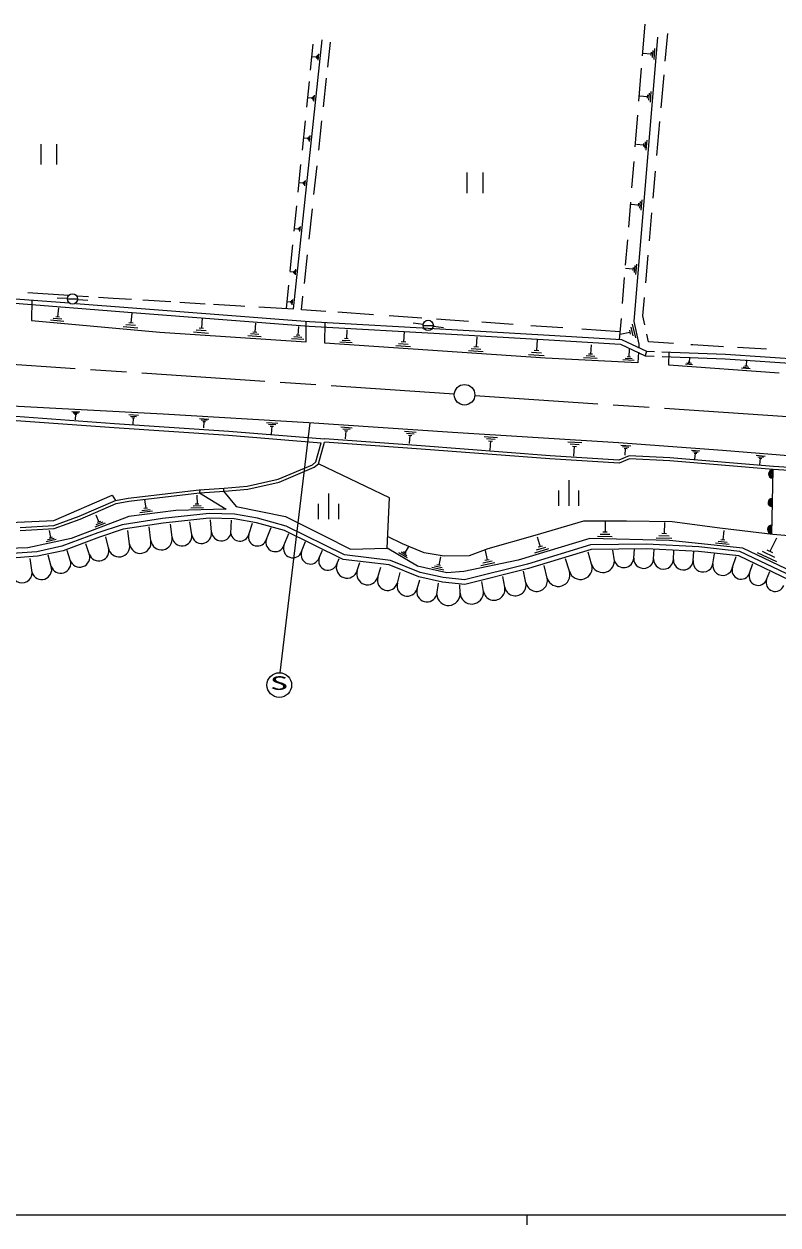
# Model space of a CAD drawing. Units: millimetres, scale not verified. Extents: x 40000 to 680000, y 20000 to 380000.
# Drawn here: x 219056 to 292462, y 204000 to 320881 of the extents above; entities that cross this region are included whole.
import ezdxf
from ezdxf.enums import TextEntityAlignment as Align

# ---------------------------------------------------------------- set-up
doc = ezdxf.new("R2010")
doc.units = ezdxf.units.MM
doc.header["$LTSCALE"] = 1000
doc.linetypes.add('CHAIN', pattern=[18.5, 12, -1.5, 3.5, -1.5])
for name, color, linetype, lineweight in [('M-BGD', 7, 'Continuous', 25), ('M-BMK', 2, 'CHAIN', 13), ('M-BMK-SRVR', 3, 'Continuous', 25), ('M-STR-STRC', 7, 'Continuous', 25), ('M-TTL-BAND', 7, 'Continuous', 25)]:
    doc.layers.add(name, color=color, linetype=linetype, lineweight=lineweight)
doc.styles.add('ＭＳ ゴシック', font='')
doc.styles.get('ＭＳ ゴシック').set_extended_font_data('MS Gothic')

msp = doc.modelspace()

# ---------------------------------------------------------------- linework, layer by layer
at = {"layer": 'M-BGD'}
for p, q in [((279503, 320881), (279251, 317778)), ((245288, 293176), (248070, 319334)), ((248622, 316691), (248885, 319127)), ((280739, 319596), (278413, 291941)), ((281485, 317276), (281721, 319958)), ((247173, 318930), (246917, 316402)), ((247720, 317965), (247660, 317365)), ((279340, 318045), (280090, 317985)), ((280100, 318145), (280070, 317825)), ((280280, 318315), (280220, 317625)), ((280450, 318485), (280360, 317425)), ((247090, 317725), (247510, 317685)), ((247520, 317775), (247500, 317595)), ((247620, 317875), (247580, 317485)), ((248205, 312820), (248507, 315622)), ((279153, 316573), (278894, 313373)), ((281087, 312736), (281368, 315940)), ((246804, 315284), (246552, 312788)), ((246670, 313725), (247090, 313685)), ((247100, 313775), (247080, 313595)), ((247200, 313865), (247160, 313485)), ((247300, 313955), (247230, 313365)), ((279000, 313885), (279740, 313825)), ((279750, 313985), (279720, 313665)), ((279920, 314155), (279870, 313475)), ((280090, 314325), (280010, 313275)), ((246416, 311443), (246128, 308601)), ((247750, 308597), (248056, 311443)), ((278782, 311998), (278532, 308915)), ((280679, 308084), (280970, 311407)), ((246280, 309805), (246680, 309765)), ((246690, 309845), (246670, 309675)), ((246790, 309935), (246750, 309565)), ((246880, 310025), (246820, 309455)), ((220735, 307204), (220735, 309204)), ((222235, 309204), (222235, 307204)), ((278700, 309175), (279370, 309125)), ((279380, 309265), (279360, 308975)), ((279540, 309425), (279490, 308795)), ((279690, 309575), (279610, 308615)), ((278418, 307508), (278210, 304942)), ((245986, 307194), (245716, 304526)), ((247286, 304297), (247586, 307084)), ((262215, 304419), (262215, 306419)), ((263715, 306419), (263715, 304419)), ((280313, 303920), (280545, 306560)), ((245850, 305455), (246230, 305415)), ((246240, 305495), (246220, 305335)), ((246330, 305585), (246290, 305235)), ((246420, 305665), (246360, 305125)), ((245582, 303195), (245331, 300716)), ((246816, 299938), (247134, 302892)), ((278097, 303557), (277900, 301122)), ((278140, 303355), (278860, 303295)), ((278870, 303445), (278840, 303145)), ((279040, 303615), (278980, 302955)), ((279210, 303785), (279120, 302755)), ((279951, 299793), (280190, 302512)), ((245420, 300985), (245770, 300955)), ((245770, 301025), (245760, 300875)), ((245860, 301105), (245830, 300785)), ((245940, 301175), (245890, 300685)), ((245198, 299397), (244937, 296821)), ((277800, 299888), (277597, 297397)), ((246351, 295623), (246653, 298424)), ((279592, 295707), (279828, 298389)), ((245410, 296925), (245370, 296575)), ((245500, 297015), (245440, 296465)), ((277630, 297105), (278340, 297045)), ((278350, 297195), (278320, 296895)), ((278520, 297365), (278460, 296705)), ((278680, 297525), (278590, 296515)), ((244920, 296795), (245300, 296755)), ((245310, 296835), (245290, 296675)), ((277501, 296206), (277295, 293669)), ((219423, 294761), (220880, 294656)), ((220880, 294656), (223443, 294489)), ((244801, 295475), (244572, 293213)), ((217336, 293765), (229599, 292818)), ((217365, 294214), (223440, 293745)), ((219824, 294024), (219794, 292017)), ((223280, 294155), (222280, 294205)), ((223277, 294125), (224277, 294125)), ((224095, 293695), (229633, 293267)), ((224196, 294440), (225322, 294366)), ((224280, 294085), (225280, 294015)), ((226310, 294301), (227745, 294208)), ((227745, 294208), (229509, 294099)), ((230630, 294030), (233342, 293864)), ((234219, 293810), (236690, 293659)), ((237516, 293608), (240173, 293445)), ((240173, 293445), (240541, 293425)), ((244650, 293875), (245010, 293845)), ((245010, 293915), (245000, 293765)), ((245100, 293995), (245070, 293665)), ((245180, 294075), (245130, 293565)), ((246076, 293078), (246217, 294383)), ((279309, 292486), (279466, 294265)), ((222730, 292145), (221900, 292225)), ((222520, 292355), (222140, 292395)), ((222410, 293275), (222330, 292375)), ((229550, 292765), (229460, 291775)), ((229599, 292818), (246821, 291484)), ((229633, 293267), (246851, 291933)), ((236390, 292295), (236320, 291275)), ((241909, 293353), (245288, 293176)), ((248425, 292915), (246076, 293078)), ((253077, 292590), (249625, 292831)), ((257780, 292262), (254615, 292482)), ((277178, 292233), (277012, 290182)), ((279502, 291602), (279309, 292486)), ((219794, 292017), (232295, 290886)), ((222940, 291935), (221650, 292045)), ((230130, 291285), (228710, 291405)), ((229900, 291525), (228980, 291605)), ((229670, 291755), (229250, 291795)), ((236790, 291015), (235830, 291085)), ((236540, 291255), (236100, 291285)), ((241580, 291765), (241520, 290875)), ((245780, 291445), (245730, 290585)), ((246510, 289961), (246535, 291957)), ((246821, 291484), (260686, 290709)), ((246851, 291933), (260712, 291158)), ((248328, 289822), (248379, 291847)), ((250490, 291105), (250440, 290255)), ((257920, 291625), (256930, 291765)), ((257911, 291551), (258911, 291551)), ((258910, 291485), (259900, 291355)), ((262332, 291944), (259219, 292161)), ((260712, 291158), (270182, 290598)), ((266692, 291640), (263618, 291854)), ((271515, 291303), (268386, 291521)), ((277071, 290915), (273359, 291174)), ((277990, 291095), (278080, 290705)), ((278130, 291375), (278330, 290525)), ((278270, 291655), (278580, 290335)), ((278413, 291941), (278929, 289718)), ((232295, 290886), (246510, 289961)), ((237030, 290775), (235560, 290875)), ((242140, 290445), (240860, 290535)), ((241930, 290655), (241100, 290715)), ((241710, 290855), (241330, 290885)), ((246310, 290175), (245090, 290255)), ((246110, 290375), (245320, 290425)), ((245910, 290575), (245540, 290595)), ((251020, 289845), (249800, 289925)), ((250820, 290045), (250030, 290095)), ((250620, 290235), (250250, 290265)), ((256220, 289925), (255790, 289955)), ((256070, 290945), (256010, 289945)), ((260686, 290709), (270155, 290149)), ((263140, 290445), (263080, 289465)), ((269030, 290165), (268960, 289095)), ((270155, 290149), (277129, 289724)), ((270182, 290598), (277241, 290168)), ((277110, 290685), (278040, 290905)), ((277241, 290168), (279652, 289049)), ((279861, 289959), (279702, 290688)), ((282297, 289782), (279861, 289959)), ((269832, 288374), (248328, 289822)), ((256690, 289465), (255260, 289555)), ((256460, 289695), (255530, 289755)), ((263750, 288985), (262340, 289085)), ((263520, 289215), (262600, 289285)), ((263290, 289445), (262860, 289475)), ((269440, 288835), (268450, 288905)), ((269190, 289075), (268730, 289115)), ((274410, 288735), (274010, 288755)), ((274260, 289665), (274210, 288745)), ((277129, 289724), (279544, 288603)), ((277970, 289235), (277930, 288475)), ((278885, 288936), (278826, 287909)), ((278929, 289718), (278912, 289415)), ((279652, 289049), (279544, 288603)), ((279652, 289049), (280447, 289018)), ((281149, 288990), (287357, 288747)), ((281845, 287689), (281877, 288962)), ((284163, 289647), (283974, 289661)), ((287159, 289475), (284163, 289647)), ((287357, 288747), (296870, 288102)), ((291330, 289235), (288517, 289397)), ((269690, 288585), (268160, 288685)), ((278826, 287909), (269832, 288374)), ((274850, 288315), (273530, 288385)), ((274630, 288525), (273770, 288575)), ((278450, 288125), (277370, 288185)), ((278270, 288295), (277570, 288335)), ((278090, 288465), (277770, 288485)), ((279544, 288603), (280411, 288569)), ((281195, 288538), (287333, 288298)), ((292573, 286917), (281845, 287689)), ((284150, 287725), (283450, 287775)), ((284040, 287835), (283580, 287875)), ((283920, 287945), (283710, 287965)), ((283850, 288445), (283820, 287955)), ((287333, 288298), (296844, 287652)), ((289480, 287595), (289230, 287615)), ((289400, 288195), (289360, 287605)), ((289760, 287315), (288920, 287375)), ((289620, 287455), (289080, 287495)), ((212966, 283092), (227858, 282012)), ((232588, 282897), (217259, 283723)), ((223710, 283175), (224500, 283135)), ((223840, 283055), (224360, 283025)), ((223970, 282925), (224210, 282915)), ((224060, 282365), (224090, 282925)), ((229250, 282875), (230190, 282825)), ((246797, 282072), (232588, 282897)), ((212936, 282693), (227830, 281613)), ((227858, 282012), (238992, 281260)), ((229410, 282725), (230020, 282695)), ((229560, 282575), (229850, 282555)), ((229670, 281905), (229710, 282565)), ((236150, 282485), (237050, 282435)), ((236300, 282345), (236890, 282315)), ((236450, 282205), (236720, 282185)), ((236550, 281565), (236590, 282195)), ((242660, 282115), (243770, 282045)), ((242850, 281935), (243570, 281895)), ((243030, 281755), (243360, 281735)), ((243150, 280965), (243200, 281745)), ((260770, 281128), (246797, 282072)), ((227830, 281613), (238962, 280861)), ((238962, 280861), (247973, 280122)), ((238992, 281260), (248326, 280494)), ((249890, 281665), (251010, 281585)), ((250080, 281485), (250800, 281435)), ((250260, 281305), (250590, 281275)), ((250370, 280505), (250430, 281295)), ((256110, 281245), (257250, 281165)), ((256300, 281065), (257040, 281005)), ((256480, 280875), (256820, 280845)), ((256600, 280065), (256650, 280865)), ((276925, 280126), (260770, 281128)), ((263870, 280735), (265150, 280655)), ((264080, 280535), (264920, 280475)), ((247456, 278259), (247973, 280122)), ((247722, 278092), (248305, 280195)), ((257706, 279517), (248305, 280195)), ((257728, 279816), (248326, 280494)), ((270260, 278568), (257706, 279517)), ((270281, 278867), (257728, 279816)), ((264290, 280325), (264680, 280295)), ((264430, 279415), (264490, 280315)), ((272000, 280225), (273350, 280145)), ((272230, 280015), (273100, 279955)), ((272450, 279795), (272850, 279765)), ((272590, 278835), (272650, 279785)), ((287066, 279360), (276925, 280126)), ((277160, 279905), (278120, 279835)), ((277320, 279755), (277950, 279705)), ((277480, 279595), (277770, 279565)), ((277570, 278905), (277630, 279585)), ((284030, 279395), (284850, 279335)), ((305992, 277886), (287066, 279360)), ((247154, 277995), (247456, 278259)), ((277012, 278146), (270260, 278568)), ((276960, 278450), (270281, 278867)), ((277961, 278871), (276960, 278450)), ((278014, 278568), (277012, 278146)), ((281938, 278656), (277961, 278871)), ((281917, 278357), (278014, 278568)), ((291992, 277513), (281917, 278357)), ((292014, 277812), (281938, 278656)), ((284170, 279265), (284700, 279225)), ((284300, 279125), (284550, 279105)), ((284380, 278545), (284430, 279115)), ((290340, 278905), (291220, 278835)), ((290490, 278765), (291060, 278725)), ((290630, 278625), (290890, 278605)), ((290710, 277995), (290760, 278615)), ((243808, 276588), (247154, 277995)), ((243901, 276301), (247315, 277737)), ((247315, 277737), (247722, 278092)), ((254644, 274779), (247722, 278092)), ((291849, 271221), (292008, 277512)), ((299429, 277038), (291992, 277513)), ((299451, 277337), (292014, 277812)), ((238549, 275707), (240791, 275896)), ((240791, 275896), (243808, 276588)), ((240837, 275599), (243901, 276301)), ((272083, 276483), (272083, 273983)), ((221965, 272577), (227639, 275018)), ((227639, 275018), (227951, 274516)), ((227951, 274516), (229208, 274747)), ((229208, 274747), (236119, 275547)), ((229252, 274450), (236146, 275248)), ((235880, 275025), (235910, 274165)), ((236119, 275547), (238549, 275707)), ((236184, 275551), (236146, 275248)), ((236146, 275248), (238571, 275408)), ((236146, 275248), (238738, 273654)), ((238474, 275702), (238492, 275403)), ((238492, 275403), (239697, 273921)), ((238571, 275408), (240837, 275599)), ((248703, 275184), (248703, 272684)), ((254397, 269884), (254644, 274779)), ((271083, 275483), (271083, 273983)), ((273083, 273983), (273083, 275483)), ((224418, 272974), (227951, 274516)), ((224529, 272695), (228040, 274227)), ((228040, 274227), (229252, 274450)), ((233837, 273532), (229250, 272963)), ((231330, 273615), (230530, 273515)), ((231090, 273765), (230720, 273725)), ((230800, 274595), (230910, 273745)), ((238738, 273654), (233837, 273532)), ((236530, 273805), (235290, 273775)), ((236310, 273985), (235510, 273965)), ((236090, 274165), (235720, 274155)), ((239697, 273921), (244520, 272936)), ((247703, 274184), (247703, 272684)), ((249703, 272684), (249703, 274184)), ((216952, 272346), (221965, 272577)), ((221946, 272067), (224418, 272974)), ((222008, 271770), (224529, 272695)), ((229250, 272963), (223650, 270812)), ((226060, 273125), (226340, 272415)), ((226730, 272385), (226060, 272135)), ((226490, 272465), (226180, 272355)), ((232544, 272744), (228617, 272143)), ((231560, 273455), (230340, 273305)), ((237072, 273239), (232544, 272744)), ((237090, 272789), (232602, 272298)), ((235391, 271171), (235204, 272433)), ((239549, 273169), (237072, 273239)), ((239503, 272720), (237090, 272789)), ((237306, 271418), (237216, 272629)), ((239201, 271305), (239249, 272587)), ((241678, 272340), (239503, 272720)), ((241777, 272780), (239549, 273169)), ((244411, 271579), (241678, 272340)), ((244572, 272001), (241777, 272780)), ((244520, 272936), (248270, 271054)), ((273528, 272500), (268776, 271093)), ((277710, 272500), (273528, 272500)), ((275650, 272435), (275620, 271425)), ((282158, 272424), (277710, 272500)), ((281400, 272355), (281370, 271285)), ((286796, 271815), (282158, 272424)), ((218682, 271878), (221946, 272067)), ((218689, 271578), (222008, 271770)), ((221490, 271575), (221640, 270895)), ((226247, 271364), (222744, 270055)), ((226960, 272305), (225940, 271905)), ((228617, 272143), (226247, 271364)), ((228722, 271704), (226396, 270940)), ((232602, 272298), (228722, 271704)), ((229336, 270244), (229160, 271588)), ((231406, 270584), (231246, 271948)), ((233476, 270924), (233333, 272216)), ((240937, 271202), (241313, 272316)), ((242651, 270738), (243126, 271888)), ((244366, 270136), (244837, 271302)), ((250139, 268769), (244411, 271579)), ((250268, 269206), (244572, 272001)), ((276090, 271195), (275140, 271215)), ((275840, 271415), (275400, 271425)), ((281600, 271275), (281140, 271285)), ((291966, 271207), (286796, 271815)), ((287190, 271605), (287100, 270675)), ((298199, 270638), (291966, 271207)), ((223650, 270812), (219442, 269894)), ((222744, 270055), (220303, 269525)), ((222190, 270705), (221210, 270485)), ((221990, 270815), (221350, 270675)), ((221790, 270925), (221490, 270855)), ((226396, 270940), (222871, 269623)), ((225412, 269302), (225081, 270299)), ((227266, 269904), (227027, 270963)), ((246081, 269533), (246459, 270503)), ((248270, 271054), (250852, 269772)), ((255889, 270295), (254454, 271015)), ((258018, 269420), (255889, 270295)), ((256490, 270025), (256130, 269425)), ((268776, 271093), (264215, 269801)), ((274127, 270823), (267155, 268697)), ((274219, 270197), (268063, 268322)), ((269020, 270975), (269320, 270015)), ((269520, 270075), (269110, 269955)), ((281905, 270601), (274127, 270823)), ((279667, 270268), (274219, 270197)), ((276330, 270965), (274880, 271005)), ((284761, 269985), (279667, 270268)), ((282120, 270795), (280590, 270845)), ((281860, 271035), (280870, 271065)), ((289047, 269876), (281905, 270601)), ((287720, 270215), (286390, 270345)), ((287510, 270435), (286650, 270525)), ((287290, 270655), (286900, 270695)), ((292310, 270855), (291680, 269545)), ((219442, 269894), (213431, 269736)), ((220303, 269525), (217438, 269313)), ((220368, 269078), (217460, 268863)), ((219851, 267494), (219662, 268880)), ((222871, 269623), (220368, 269078)), ((221705, 268097), (221412, 269197)), ((223558, 268699), (223252, 269658)), ((247795, 268931), (248110, 269664)), ((249510, 268328), (249751, 268863)), ((254726, 268676), (250268, 269206)), ((250852, 269772), (254397, 269884)), ((257364, 268104), (254397, 269884)), ((256400, 268915), (255550, 269425)), ((256330, 269135), (255780, 269465)), ((256260, 269345), (256000, 269505)), ((259957, 269078), (258018, 269420)), ((259610, 269025), (259430, 268215)), ((262390, 269116), (259957, 269078)), ((264215, 269801), (262390, 269116)), ((263940, 269645), (264140, 268705)), ((274288, 269748), (268183, 267888)), ((270130, 269815), (268750, 269395)), ((269830, 269945), (268930, 269675)), ((274318, 268298), (273978, 269465)), ((279657, 269818), (274288, 269748)), ((276533, 268625), (276373, 269689)), ((278413, 268904), (278484, 269758)), ((284725, 269536), (279657, 269818)), ((280346, 268830), (280398, 269737)), ((282278, 268757), (282332, 269616)), ((284210, 268684), (284283, 269533)), ((288635, 269121), (284725, 269536)), ((288759, 269560), (284761, 269985)), ((286125, 268354), (286265, 269319)), ((288041, 268025), (288384, 269047)), ((294462, 266349), (288635, 269121)), ((294561, 266801), (288759, 269560)), ((294608, 267223), (289047, 269876)), ((292350, 268525), (290470, 269415)), ((292160, 268965), (290940, 269545)), ((291960, 269405), (291400, 269675)), ((254613, 268236), (250139, 268769)), ((251503, 267680), (251763, 268468)), ((253495, 267031), (253795, 268010)), ((257493, 267077), (254613, 268236)), ((257627, 267508), (254726, 268676)), ((260232, 267461), (257364, 268104)), ((259930, 267735), (258770, 267995)), ((259770, 267955), (259020, 268125)), ((259600, 268175), (259260, 268255)), ((267155, 268697), (261864, 267609)), ((268063, 268322), (261943, 266801)), ((268183, 267888), (261975, 266345)), ((264890, 268435), (263540, 268155)), ((264620, 268595), (263740, 268405)), ((264340, 268745), (263930, 268655)), ((269993, 266938), (269705, 268180)), ((272156, 267618), (271784, 268818)), ((289699, 267427), (290022, 268375)), ((255411, 266475), (255679, 267486)), ((257326, 265919), (257584, 266792)), ((259783, 266568), (257493, 267077)), ((259855, 267013), (257627, 267508)), ((261975, 266345), (259783, 266568)), ((261943, 266801), (259855, 267013)), ((261864, 267609), (260232, 267461)), ((263783, 265641), (263631, 266636)), ((265853, 266073), (265678, 267112)), ((267923, 266506), (267699, 267615)), ((291357, 266830), (291673, 267601)), ((259242, 265363), (259400, 266479)), ((261513, 265502), (261474, 266309))]:
    msp.add_line(p, q, dxfattribs=at)
for centre in [(223777, 294125), (258411, 291551)]:
    msp.add_circle(centre, 500, dxfattribs=at)
for centre, radius, start, end in [((291941, 277076), 400, 88.54859, 268.54859), ((291941, 277076), 400, 88.54859, 268.54859), ((291941, 277076), 350, 88.54859, 268.54859), ((291941, 277076), 300, 88.54859, 268.54859), ((291941, 277076), 250, 88.54859, 268.54859), ((291941, 277076), 200, 88.54859, 268.54859), ((291941, 277076), 150, 88.54859, 268.54859), ((291941, 277076), 100, 88.54859, 268.54859), ((291941, 277076), 50, 88.54859, 268.54859), ((291891, 274308), 400, 88.54859, 268.54859), ((291891, 274308), 400, 88.54859, 268.54859), ((291891, 274308), 350, 88.54859, 268.54859), ((291891, 274308), 300, 88.54859, 268.54859), ((291891, 274308), 250, 88.54859, 268.54859), ((291891, 274308), 200, 88.54859, 268.54859), ((291891, 274308), 150, 88.54859, 268.54859), ((291891, 274308), 100, 88.54859, 268.54859), ((291891, 274308), 50, 88.54859, 268.54859), ((234433, 271047), 966, 187.35238, 7.35238), ((236349, 271294), 966, 187.35238, 7.35238), ((238264, 271541), 966, 187.35238, 345.82895), ((240079, 271433), 888, 188.30534, 344.87599), ((241794, 270970), 888, 164.87599, 344.87599), ((291834, 271708), 400, 88.54859, 268.54859), ((291834, 271708), 400, 88.54859, 268.54859), ((291834, 271708), 350, 88.54859, 268.54859), ((291834, 271708), 300, 88.54859, 268.54859), ((291834, 271708), 250, 88.54859, 268.54859), ((291834, 271708), 200, 88.54859, 268.54859), ((291834, 271708), 150, 88.54859, 268.54859), ((291834, 271708), 100, 88.54859, 268.54859), ((291834, 271708), 50, 88.54859, 268.54859), ((228301, 270074), 1049, 189.32359, 9.32359), ((230371, 270414), 1049, 189.32359, 9.32359), ((232441, 270754), 1049, 189.32359, 9.32359), ((243509, 270437), 909, 160.64101, 340.64101), ((245223, 269835), 909, 160.64101, 340.64101), ((224485, 269000), 975, 198.00416, 18.00416), ((226339, 269603), 975, 198.00416, 18.00416), ((246938, 269232), 909, 160.64101, 340.64101), ((248653, 268630), 909, 160.64101, 340.64101), ((277447, 268941), 967, 199.01954, 357.82526), ((279379, 268867), 967, 177.82526, 357.82526), ((281312, 268794), 967, 177.82526, 357.82526), ((220778, 267795), 975, 198.00416, 18.00416), ((222631, 268398), 975, 198.00416, 18.00416), ((250506, 268004), 1048, 161.96571, 341.96571), ((252499, 267355), 1048, 161.96571, 341.96571), ((273237, 267958), 1134, 197.44719, 17.44719), ((275400, 268637), 1134, 197.44719, 359.39761), ((283244, 268720), 967, 177.82526, 357.82526), ((285168, 268519), 972, 170.23823, 350.23823), ((287083, 268189), 972, 170.23823, 350.23823), ((288870, 267726), 881, 160.18852, 340.18852), ((218850, 267485), 1001, 180.5305, 0.5305), ((254453, 266753), 997, 163.81079, 343.81079), ((266888, 266289), 1057, 191.80243, 11.80243), ((268958, 266722), 1057, 191.80243, 11.80243), ((271075, 267278), 1134, 197.44719, 17.44719), ((290528, 267129), 881, 160.18852, 340.18852), ((292186, 266531), 881, 160.18852, 340.18852), ((256369, 266197), 997, 163.81079, 343.81079), ((258284, 265641), 997, 163.81079, 343.81079), ((260377, 265432), 1138, 183.50353, 3.50353), ((262648, 265571), 1138, 183.50353, 3.50353), ((264818, 265857), 1057, 191.80243, 11.80243)]:
    msp.add_arc(centre, radius, start, end, dxfattribs=at)
at = {"layer": 'M-BMK'}
for p, q in [((260947, 284859), (163236, 291387)), ((262942, 284726), (341882, 279444))]:
    msp.add_line(p, q, dxfattribs=at)
at = {"layer": 'M-BMK-SRVR'}
msp.add_circle((261945, 284800), 1000, dxfattribs=at)
at = {"layer": 'M-STR-STRC'}
msp.add_line((243998, 257743), (246910, 282064), dxfattribs=at)
msp.add_circle((243909, 256547), 1200, dxfattribs=at)
at = {"layer": 'M-TTL-BAND'}
for p, q in [((40000, 205000), (579000, 205000)), ((268000, 205000), (268000, 204000))]:
    msp.add_line(p, q, dxfattribs=at)

# ---------------------------------------------------------------- texts
at = {"layer": 'M-STR-STRC', "style": 'ＭＳ ゴシック', "width": 2}
msp.add_text('S', height=1320, dxfattribs=at).set_placement((242991, 255684), align=Align.BOTTOM_LEFT)

doc.saveas('drawing.dxf')
